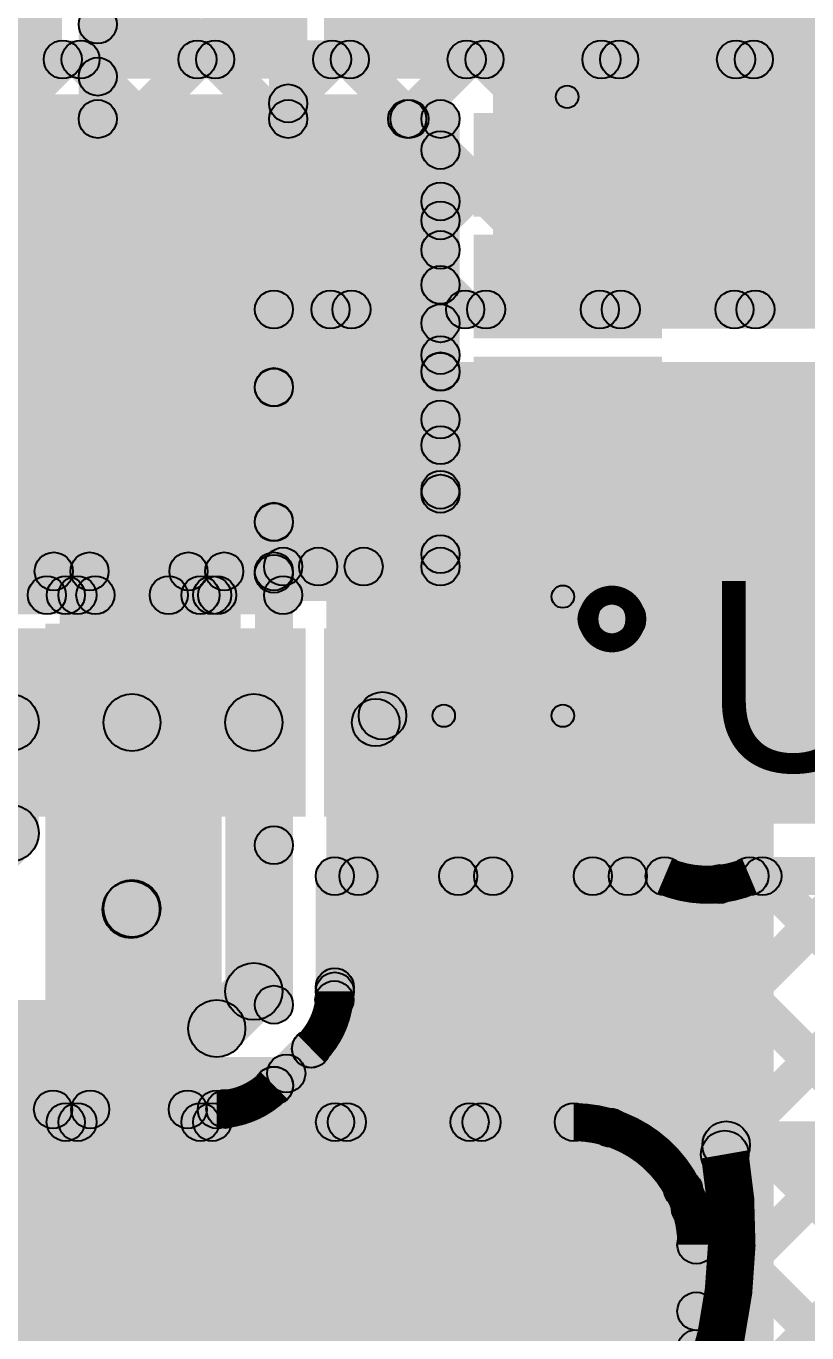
# Model space of a CAD drawing. Header units: millimetres. Extents: x -0.28 to 3.03, y -0.05 to 3.12.
# Drawn here: x 1.328 to 1.492, y 0.4971 to 0.7715 of the extents above; entities that cross this region are included whole.
import ezdxf

# ---------------------------------------------------------------- set-up
doc = ezdxf.new("R2010")
doc.units = ezdxf.units.MM
doc.header["$MEASUREMENT"] = 0
for name, color, linetype in [('BottomLayer', 5, 'Continuous'), ('BottomPaste', 16, 'Continuous'), ('BottomSolder', 6, 'Continuous'), ('PadHoleLayer', 156, 'Continuous'), ('TopLayer', 1, 'Continuous'), ('TopOverlay', 2, 'Continuous'), ('TopPaste', 8, 'Continuous'), ('TopSolder', 216, 'Continuous'), ('ViaHoleLayer', 16, 'Continuous')]:
    doc.layers.add(name, color=color, linetype=linetype)

# ---------------------------------------------------------------- blocks, each defined once
blk = doc.blocks.new('DC_005_5A_2_0_6')
at = {"layer": 'BottomLayer'}
h = blk.add_hatch(color=5, dxfattribs=at)
edge = h.paths.add_edge_path()
edge.add_arc((0.21752, -0.06398), 0.01476, 180, 270)
edge.add_line((0.21752, -0.07874), (0.24705, -0.07874))
edge.add_arc((0.24705, -0.06398), 0.01476, 270, 360)
edge.add_line((0.26181, -0.06398), (0.26181, 0.06398))
edge.add_arc((0.24705, 0.06398), 0.01476, 0, 90)
edge.add_line((0.24705, 0.07874), (0.21752, 0.07874))
edge.add_arc((0.21752, 0.06398), 0.01476, 90, 180)
edge.add_line((0.20276, 0.06398), (0.20276, -0.06398))
at = {"layer": 'BottomSolder'}
h = blk.add_hatch(color=6, dxfattribs=at)
edge = h.paths.add_edge_path()
edge.add_arc((0.21752, -0.06398), 0.01876, 180, 270)
edge.add_line((0.21752, -0.08274), (0.24705, -0.08274))
edge.add_arc((0.24705, -0.06398), 0.01876, 270, 360)
edge.add_line((0.26581, -0.06398), (0.26581, 0.06398))
edge.add_arc((0.24705, 0.06398), 0.01876, 0, 90)
edge.add_line((0.24705, 0.08274), (0.21752, 0.08274))
edge.add_arc((0.21752, 0.06398), 0.01876, 90, 180)
edge.add_line((0.19876, 0.06398), (0.19876, -0.06398))
at = {"layer": 'PadHoleLayer'}
h = blk.add_hatch(color=156, dxfattribs=at)
edge = h.paths.add_edge_path()
edge.add_arc((0.23228, -0.04921), 0.01969, 180, 360)
edge.add_line((0.25197, -0.04921), (0.25197, 0.04921))
edge.add_arc((0.23228, 0.04921), 0.01969, 0, 180)
edge.add_line((0.2126, 0.04921), (0.2126, -0.04921))
at = {"layer": 'TopLayer'}
h = blk.add_hatch(color=1, dxfattribs=at)
edge = h.paths.add_edge_path()
edge.add_arc((0.21752, -0.06398), 0.01476, 180, 270)
edge.add_line((0.21752, -0.07874), (0.24705, -0.07874))
edge.add_arc((0.24705, -0.06398), 0.01476, 270, 360)
edge.add_line((0.26181, -0.06398), (0.26181, 0.06398))
edge.add_arc((0.24705, 0.06398), 0.01476, 0, 90)
edge.add_line((0.24705, 0.07874), (0.21752, 0.07874))
edge.add_arc((0.21752, 0.06398), 0.01476, 90, 180)
edge.add_line((0.20276, 0.06398), (0.20276, -0.06398))
at = {"layer": 'TopOverlay'}
h = blk.add_hatch(color=2, dxfattribs=at)
edge = h.paths.add_edge_path()
edge.add_arc((0.26604, -0.09571), 0.005, 0, 360)
h = blk.add_hatch(color=2, dxfattribs=at)
edge = h.paths.add_edge_path()
edge.add_arc((0.26799, -0.096), 0.005, 0, 360)
blk.add_hatch(color=2, dxfattribs=at).paths.add_polyline_path([(0.26299, -0.096), (0.27299, -0.096), (0.27299, -0.152), (0.26299, -0.152)])
at = {"layer": 'TopSolder'}
h = blk.add_hatch(color=216, dxfattribs=at)
edge = h.paths.add_edge_path()
edge.add_arc((0.21752, -0.06398), 0.01876, 180, 270)
edge.add_line((0.21752, -0.08274), (0.24705, -0.08274))
edge.add_arc((0.24705, -0.06398), 0.01876, 270, 360)
edge.add_line((0.26581, -0.06398), (0.26581, 0.06398))
edge.add_arc((0.24705, 0.06398), 0.01876, 0, 90)
edge.add_line((0.24705, 0.08274), (0.21752, 0.08274))
edge.add_arc((0.21752, 0.06398), 0.01876, 90, 180)
edge.add_line((0.19876, 0.06398), (0.19876, -0.06398))
at = {"layer": 'TopOverlay', "const_width": 0.01}
blk.add_lwpolyline([(0.26604, -0.09571, -1.189595), (0.266, 0.09956)], format="xyb", dxfattribs=at)
at = {"layer": 'TopOverlay'}
for centre in [(0.26604, -0.09571), (0.26799, -0.096)]:
    blk.add_circle(centre, 0.005, dxfattribs=at)
blk = doc.blocks.new('16_QFN__4_4__27')
at = {"layer": 'TopLayer'}
for points in [[(-0.04528, 0.09449), (-0.0315, 0.09449), (-0.0315, 0.06299), (-0.04528, 0.06299)], [(-0.01968, 0.09449), (-0.00591, 0.09449), (-0.00591, 0.06299), (-0.01968, 0.06299)], [(0.00591, 0.09449), (0.01969, 0.09449), (0.01969, 0.06299), (0.00591, 0.06299)], [(0.0315, 0.09449), (0.04528, 0.09449), (0.04528, 0.06299), (0.0315, 0.06299)], [(-0.04921, 0.04921), (0.04921, 0.04921), (0.04921, -0.04921), (-0.04921, -0.04921)], [(-0.09449, 0.04528), (-0.06299, 0.04528), (-0.06299, 0.0315), (-0.09449, 0.0315)], [(-0.09449, 0.01969), (-0.06299, 0.01969), (-0.06299, 0.00591), (-0.09449, 0.00591)], [(-0.09449, -0.00591), (-0.06299, -0.00591), (-0.06299, -0.01968), (-0.09449, -0.01968)], [(-0.09449, -0.0315), (-0.06299, -0.0315), (-0.06299, -0.04528), (-0.09449, -0.04528)], [(-0.04528, -0.06299), (-0.0315, -0.06299), (-0.0315, -0.09449), (-0.04528, -0.09449)], [(-0.01968, -0.06299), (-0.00591, -0.06299), (-0.00591, -0.09449), (-0.01968, -0.09449)], [(0.00591, -0.06299), (0.01969, -0.06299), (0.01969, -0.09449), (0.00591, -0.09449)], [(0.0315, -0.06299), (0.04528, -0.06299), (0.04528, -0.09449), (0.0315, -0.09449)]]:
    blk.add_hatch(color=1, dxfattribs=at).paths.add_polyline_path(points)
at = {"layer": 'TopOverlay'}
h = blk.add_hatch(color=2, dxfattribs=at)
edge = h.paths.add_edge_path()
edge.add_arc((-0.07768, 0.07731), 0.00236, 0, 360)
h = blk.add_hatch(color=2, dxfattribs=at)
edge = h.paths.add_edge_path()
edge.add_arc((-0.07768, 0.07731), 0.00236, 0, 360)
for points in [[(-0.05268, 0.07968), (-0.05268, 0.07495), (-0.07768, 0.07495), (-0.07768, 0.07968)], [(-0.08004, 0.07731), (-0.07532, 0.07731), (-0.07532, 0.05231), (-0.08004, 0.05231)], [(-0.08096, -0.05266), (-0.07624, -0.05266), (-0.07624, -0.07766), (-0.08096, -0.07766)]]:
    blk.add_hatch(color=2, dxfattribs=at).paths.add_polyline_path(points)
h = blk.add_hatch(color=2, dxfattribs=at)
edge = h.paths.add_edge_path()
edge.add_arc((-0.05268, 0.07731), 0.00236, 0, 360)
h = blk.add_hatch(color=2, dxfattribs=at)
edge = h.paths.add_edge_path()
edge.add_arc((-0.09, 0.057), 0.005, 0, 360)
h = blk.add_hatch(color=2, dxfattribs=at)
edge = h.paths.add_edge_path()
edge.add_arc((-0.086, 0.057), 0.005, 0, 360)
h = blk.add_hatch(color=2, dxfattribs=at)
edge = h.paths.add_edge_path()
edge.add_arc((-0.07768, 0.05231), 0.00236, 0, 360)
h = blk.add_hatch(color=2, dxfattribs=at)
edge = h.paths.add_edge_path()
edge.add_arc((-0.0786, -0.05266), 0.00236, 0, 360)
at = {"layer": 'TopPaste'}
for points in [[(-0.04528, 0.09449), (-0.0315, 0.09449), (-0.0315, 0.06299), (-0.04528, 0.06299)], [(-0.01968, 0.09449), (-0.00591, 0.09449), (-0.00591, 0.06299), (-0.01968, 0.06299)], [(0.00591, 0.09449), (0.01969, 0.09449), (0.01969, 0.06299), (0.00591, 0.06299)], [(0.0315, 0.09449), (0.04528, 0.09449), (0.04528, 0.06299), (0.0315, 0.06299)], [(-0.04921, 0.04921), (0.04921, 0.04921), (0.04921, -0.04921), (-0.04921, -0.04921)], [(-0.09449, 0.04528), (-0.06299, 0.04528), (-0.06299, 0.0315), (-0.09449, 0.0315)], [(-0.09449, 0.01969), (-0.06299, 0.01969), (-0.06299, 0.00591), (-0.09449, 0.00591)], [(-0.09449, -0.00591), (-0.06299, -0.00591), (-0.06299, -0.01968), (-0.09449, -0.01968)], [(-0.09449, -0.0315), (-0.06299, -0.0315), (-0.06299, -0.04528), (-0.09449, -0.04528)], [(-0.04528, -0.06299), (-0.0315, -0.06299), (-0.0315, -0.09449), (-0.04528, -0.09449)], [(-0.01968, -0.06299), (-0.00591, -0.06299), (-0.00591, -0.09449), (-0.01968, -0.09449)], [(0.00591, -0.06299), (0.01969, -0.06299), (0.01969, -0.09449), (0.00591, -0.09449)], [(0.0315, -0.06299), (0.04528, -0.06299), (0.04528, -0.09449), (0.0315, -0.09449)]]:
    blk.add_hatch(color=8, dxfattribs=at).paths.add_polyline_path(points)
at = {"layer": 'TopSolder'}
for points in [[(-0.04928, 0.09849), (-0.0275, 0.09849), (-0.0275, 0.05899), (-0.04928, 0.05899)], [(-0.02368, 0.09849), (-0.00191, 0.09849), (-0.00191, 0.05899), (-0.02368, 0.05899)], [(0.00191, 0.09849), (0.02369, 0.09849), (0.02369, 0.05899), (0.00191, 0.05899)], [(0.0275, 0.09849), (0.04928, 0.09849), (0.04928, 0.05899), (0.0275, 0.05899)], [(-0.05321, 0.05321), (0.05321, 0.05321), (0.05321, -0.05321), (-0.05321, -0.05321)], [(-0.09849, 0.04928), (-0.05899, 0.04928), (-0.05899, 0.0275), (-0.09849, 0.0275)], [(-0.09849, 0.02369), (-0.05899, 0.02369), (-0.05899, 0.00191), (-0.09849, 0.00191)], [(-0.09849, -0.00191), (-0.05899, -0.00191), (-0.05899, -0.02368), (-0.09849, -0.02368)], [(-0.09849, -0.0275), (-0.05899, -0.0275), (-0.05899, -0.04928), (-0.09849, -0.04928)], [(-0.04928, -0.05899), (-0.0275, -0.05899), (-0.0275, -0.09849), (-0.04928, -0.09849)], [(-0.02368, -0.05899), (-0.00191, -0.05899), (-0.00191, -0.09849), (-0.02368, -0.09849)], [(0.00191, -0.05899), (0.02369, -0.05899), (0.02369, -0.09849), (0.00191, -0.09849)], [(0.0275, -0.05899), (0.04928, -0.05899), (0.04928, -0.09849), (0.0275, -0.09849)]]:
    blk.add_hatch(color=216, dxfattribs=at).paths.add_polyline_path(points)
at = {"layer": 'TopOverlay', "const_width": 0.01}
blk.add_lwpolyline([(-0.086, 0.057, 1), (-0.09, 0.057, 1)], format="xyb", close=True, dxfattribs=at)
at = {"layer": 'TopOverlay'}
for centre, radius in [((-0.07768, 0.07731), 0.00236), ((-0.07768, 0.07731), 0.00236), ((-0.05268, 0.07731), 0.00236), ((-0.09, 0.057), 0.005), ((-0.086, 0.057), 0.005), ((-0.07768, 0.05231), 0.00236), ((-0.0786, -0.05266), 0.00236)]:
    blk.add_circle(centre, radius, dxfattribs=at)
blk = doc.blocks.new('R__0603_B_66')
at = {"layer": 'BottomLayer'}
for points in [[(-0.045, -0.0175), (-0.045, 0.0175), (-0.015, 0.0175), (-0.015, -0.0175)], [(0.015, -0.0175), (0.015, 0.0175), (0.045, 0.0175), (0.045, -0.0175)]]:
    blk.add_hatch(color=5, dxfattribs=at).paths.add_polyline_path(points)
at = {"layer": 'BottomPaste'}
for points in [[(-0.045, -0.0175), (-0.045, 0.0175), (-0.015, 0.0175), (-0.015, -0.0175)], [(0.015, -0.0175), (0.015, 0.0175), (0.045, 0.0175), (0.045, -0.0175)]]:
    blk.add_hatch(color=16, dxfattribs=at).paths.add_polyline_path(points)
at = {"layer": 'BottomSolder'}
for points in [[(-0.049, -0.0215), (-0.049, 0.0215), (-0.011, 0.0215), (-0.011, -0.0215)], [(0.011, -0.0215), (0.011, 0.0215), (0.049, 0.0215), (0.049, -0.0215)]]:
    blk.add_hatch(color=6, dxfattribs=at).paths.add_polyline_path(points)

msp = doc.modelspace()

# ---------------------------------------------------------------- hatches: boundary and pattern name
at = {"layer": 'BottomLayer'}
for points in [[(1.264, 0.7605), (1.264, 0.7685), (1.76227, 0.7685), (1.76227, 0.7605)], [(1.2577, 0.68089), (1.25204, 0.68655), (1.33282, 0.76733), (1.33848, 0.76167)], [(1.27999, 0.76167), (1.28565, 0.76733), (1.38283, 0.67015), (1.37717, 0.66449)], [(1.28598, 0.68089), (1.28032, 0.68655), (1.36111, 0.76733), (1.36676, 0.76167)], [(1.29858, 0.6652), (1.29292, 0.67086), (1.38939, 0.76733), (1.39505, 0.76167)], [(1.29858, 0.63692), (1.29292, 0.64257), (1.41768, 0.76733), (1.42333, 0.76167)], [(1.30828, 0.76167), (1.31393, 0.76733), (1.38283, 0.69843), (1.37717, 0.69278)], [(1.33656, 0.76167), (1.34222, 0.76733), (1.39472, 0.71483), (1.38906, 0.70917)], [(1.36484, 0.76167), (1.3705, 0.76733), (1.423, 0.71483), (1.41734, 0.70917)], [(1.39313, 0.76167), (1.39879, 0.76733), (1.45129, 0.71483), (1.44563, 0.70917)], [(1.39912, 0.70917), (1.39346, 0.71483), (1.44596, 0.76733), (1.45162, 0.76167)], [(1.42141, 0.76167), (1.42707, 0.76733), (1.47957, 0.71483), (1.47391, 0.70917)], [(1.4274, 0.70917), (1.42174, 0.71483), (1.47424, 0.76733), (1.4799, 0.76167)], [(1.4497, 0.76167), (1.45535, 0.76733), (2.16895, 0.05373), (2.16329, 0.04808)], [(1.45569, 0.70917), (1.45003, 0.71483), (1.50253, 0.76733), (1.50819, 0.76167)], [(1.47798, 0.76167), (1.48364, 0.76733), (2.19723, 0.05373), (2.19158, 0.04808)], [(1.48397, 0.70917), (1.47831, 0.71483), (1.53081, 0.76733), (1.53647, 0.76167)], [(1.26117, 0.75221), (1.26683, 0.75786), (1.36486, 0.65983), (1.35921, 0.65417)], [(1.26117, 0.72392), (1.26683, 0.72958), (1.33658, 0.65983), (1.33092, 0.65417)], [(1.38, 0.708), (1.38, 0.716), (1.496, 0.716), (1.496, 0.708)], [(1.384, 0.657), (1.376, 0.657), (1.376, 0.712), (1.384, 0.712)], [(1.391, 0.543), (1.485, 0.543), (1.485, 0.701), (1.391, 0.701)], [(1.34412, 0.65417), (1.33846, 0.65983), (1.37717, 0.69854), (1.38283, 0.69288)], [(1.3724, 0.65417), (1.36674, 0.65983), (1.37717, 0.67026), (1.38283, 0.6646)], [(1.321, 0.653), (1.321, 0.661), (1.38, 0.661), (1.38, 0.653)], [(1.384, 0.5995), (1.376, 0.5995), (1.376, 0.6565), (1.384, 0.6565)], [(1.384, 0.5995), (1.376, 0.5995), (1.376, 0.6565), (1.384, 0.6565)], [(1.384, 0.5995), (1.376, 0.5995), (1.376, 0.6565), (1.384, 0.6565)], [(1.332, 0.567), (1.369, 0.567), (1.369, 0.646), (1.332, 0.646)], [(1.384, 0.566), (1.376, 0.566), (1.376, 0.5995), (1.384, 0.5995)], [(1.384, 0.566), (1.376, 0.566), (1.376, 0.5995), (1.384, 0.5995)], [(1.06, 0.469), (1.485, 0.469), (1.485, 0.555), (1.06, 0.555)]]:
    msp.add_hatch(color=5, dxfattribs=at).paths.add_polyline_path(points)
h = msp.add_hatch(color=5, dxfattribs=at)
edge = h.paths.add_edge_path()
edge.add_arc((1.33565, 0.7645), 0.004, 0, 360)
h = msp.add_hatch(color=5, dxfattribs=at)
edge = h.paths.add_edge_path()
edge.add_arc((1.33939, 0.7645), 0.004, 0, 360)
h = msp.add_hatch(color=5, dxfattribs=at)
edge = h.paths.add_edge_path()
edge.add_arc((1.36394, 0.7645), 0.004, 0, 360)
h = msp.add_hatch(color=5, dxfattribs=at)
edge = h.paths.add_edge_path()
edge.add_arc((1.36767, 0.7645), 0.004, 0, 360)
h = msp.add_hatch(color=5, dxfattribs=at)
edge = h.paths.add_edge_path()
edge.add_arc((1.39222, 0.7645), 0.004, 0, 360)
h = msp.add_hatch(color=5, dxfattribs=at)
edge = h.paths.add_edge_path()
edge.add_arc((1.39596, 0.7645), 0.004, 0, 360)
h = msp.add_hatch(color=5, dxfattribs=at)
edge = h.paths.add_edge_path()
edge.add_arc((1.4205, 0.7645), 0.004, 0, 360)
h = msp.add_hatch(color=5, dxfattribs=at)
edge = h.paths.add_edge_path()
edge.add_arc((1.42424, 0.7645), 0.004, 0, 360)
h = msp.add_hatch(color=5, dxfattribs=at)
edge = h.paths.add_edge_path()
edge.add_arc((1.44879, 0.7645), 0.004, 0, 360)
h = msp.add_hatch(color=5, dxfattribs=at)
edge = h.paths.add_edge_path()
edge.add_arc((1.45253, 0.7645), 0.004, 0, 360)
h = msp.add_hatch(color=5, dxfattribs=at)
edge = h.paths.add_edge_path()
edge.add_arc((1.47707, 0.7645), 0.004, 0, 360)
h = msp.add_hatch(color=5, dxfattribs=at)
edge = h.paths.add_edge_path()
edge.add_arc((1.48081, 0.7645), 0.004, 0, 360)
h = msp.add_hatch(color=5, dxfattribs=at)
edge = h.paths.add_edge_path()
edge.add_arc((1.346, 0.737), 0.01181, 0, 360)
h = msp.add_hatch(color=5, dxfattribs=at)
edge = h.paths.add_edge_path()
edge.add_arc((1.346, 0.7045), 0.01181, 0, 360)
h = msp.add_hatch(color=5, dxfattribs=at)
edge = h.paths.add_edge_path()
edge.add_arc((1.38, 0.712), 0.004, 0, 360)
h = msp.add_hatch(color=5, dxfattribs=at)
edge = h.paths.add_edge_path()
edge.add_arc((1.38, 0.712), 0.004, 0, 360)
h = msp.add_hatch(color=5, dxfattribs=at)
edge = h.paths.add_edge_path()
edge.add_arc((1.39189, 0.712), 0.004, 0, 360)
h = msp.add_hatch(color=5, dxfattribs=at)
edge = h.paths.add_edge_path()
edge.add_arc((1.39629, 0.712), 0.004, 0, 360)
h = msp.add_hatch(color=5, dxfattribs=at)
edge = h.paths.add_edge_path()
edge.add_arc((1.42017, 0.712), 0.004, 0, 360)
h = msp.add_hatch(color=5, dxfattribs=at)
edge = h.paths.add_edge_path()
edge.add_arc((1.42457, 0.712), 0.004, 0, 360)
h = msp.add_hatch(color=5, dxfattribs=at)
edge = h.paths.add_edge_path()
edge.add_arc((1.44846, 0.712), 0.004, 0, 360)
h = msp.add_hatch(color=5, dxfattribs=at)
edge = h.paths.add_edge_path()
edge.add_arc((1.45286, 0.712), 0.004, 0, 360)
h = msp.add_hatch(color=5, dxfattribs=at)
edge = h.paths.add_edge_path()
edge.add_arc((1.47674, 0.712), 0.004, 0, 360)
h = msp.add_hatch(color=5, dxfattribs=at)
edge = h.paths.add_edge_path()
edge.add_arc((1.48114, 0.712), 0.004, 0, 360)
h = msp.add_hatch(color=5, dxfattribs=at)
edge = h.paths.add_edge_path()
edge.add_arc((1.38, 0.69571), 0.004, 0, 360)
h = msp.add_hatch(color=5, dxfattribs=at)
edge = h.paths.add_edge_path()
edge.add_arc((1.38, 0.6956), 0.004, 0, 360)
h = msp.add_hatch(color=5, dxfattribs=at)
edge = h.paths.add_edge_path()
edge.add_arc((1.471, 0.679), 0.01181, 0, 360)
h = msp.add_hatch(color=5, dxfattribs=at)
edge = h.paths.add_edge_path()
edge.add_arc((1.346, 0.672), 0.01181, 0, 360)
h = msp.add_hatch(color=5, dxfattribs=at)
edge = h.paths.add_edge_path()
edge.add_arc((1.38, 0.66743), 0.004, 0, 360)
h = msp.add_hatch(color=5, dxfattribs=at)
edge = h.paths.add_edge_path()
edge.add_arc((1.38, 0.66732), 0.004, 0, 360)
h = msp.add_hatch(color=5, dxfattribs=at)
edge = h.paths.add_edge_path()
edge.add_arc((1.33375, 0.657), 0.004, 0, 360)
h = msp.add_hatch(color=5, dxfattribs=at)
edge = h.paths.add_edge_path()
edge.add_arc((1.34129, 0.657), 0.004, 0, 360)
h = msp.add_hatch(color=5, dxfattribs=at)
edge = h.paths.add_edge_path()
edge.add_arc((1.36204, 0.657), 0.004, 0, 360)
h = msp.add_hatch(color=5, dxfattribs=at)
edge = h.paths.add_edge_path()
edge.add_arc((1.36957, 0.657), 0.004, 0, 360)
h = msp.add_hatch(color=5, dxfattribs=at)
edge = h.paths.add_edge_path()
edge.add_arc((1.38, 0.657), 0.004, 0, 360)
h = msp.add_hatch(color=5, dxfattribs=at)
edge = h.paths.add_edge_path()
edge.add_arc((1.38, 0.657), 0.004, 0, 360)
h = msp.add_hatch(color=5, dxfattribs=at)
edge = h.paths.add_edge_path()
edge.add_arc((1.38, 0.6565), 0.004, 0, 360)
h = msp.add_hatch(color=5, dxfattribs=at)
edge = h.paths.add_edge_path()
edge.add_arc((1.38, 0.6565), 0.004, 0, 360)
h = msp.add_hatch(color=5, dxfattribs=at)
edge = h.paths.add_edge_path()
edge.add_arc((1.38, 0.6565), 0.004, 0, 360)
h = msp.add_hatch(color=5, dxfattribs=at)
edge = h.paths.add_edge_path()
edge.add_arc((1.471, 0.6465), 0.01181, 0, 360)
h = msp.add_hatch(color=5, dxfattribs=at)
edge = h.paths.add_edge_path()
edge.add_arc((1.471, 0.614), 0.01181, 0, 360)
h = msp.add_hatch(color=5, dxfattribs=at)
edge = h.paths.add_edge_path()
edge.add_arc((1.38, 0.5995), 0.004, 0, 360)
h = msp.add_hatch(color=5, dxfattribs=at)
edge = h.paths.add_edge_path()
edge.add_arc((1.38, 0.5995), 0.004, 0, 360)
h = msp.add_hatch(color=5, dxfattribs=at)
edge = h.paths.add_edge_path()
edge.add_arc((1.38, 0.5995), 0.004, 0, 360)
h = msp.add_hatch(color=5, dxfattribs=at)
edge = h.paths.add_edge_path()
edge.add_arc((1.38, 0.5995), 0.004, 0, 360)
h = msp.add_hatch(color=5, dxfattribs=at)
edge = h.paths.add_edge_path()
edge.add_arc((1.38, 0.5995), 0.004, 0, 360)
h = msp.add_hatch(color=5, dxfattribs=at)
edge = h.paths.add_edge_path()
edge.add_arc((1.35, 0.586), 0.01181, 0, 360)
h = msp.add_hatch(color=5, dxfattribs=at)
edge = h.paths.add_edge_path()
edge.add_arc((1.38, 0.566), 0.004, 0, 360)
h = msp.add_hatch(color=5, dxfattribs=at)
edge = h.paths.add_edge_path()
edge.add_arc((1.38, 0.566), 0.004, 0, 360)
at = {"layer": 'TopLayer'}
for points in [[(1.426, 0.71), (1.54, 0.71), (1.54, 1.134), (1.426, 1.134)], [(1.387, 0.752), (1.379, 0.752), (1.379, 0.922), (1.387, 0.922)], [(1.394, 0.763), (1.459, 0.763), (1.459, 0.911), (1.394, 0.911)], [(1.347, 0.752), (1.339, 0.752), (1.339, 0.818), (1.347, 0.818)], [(1.34583, 0.76902), (1.34017, 0.77468), (1.38017, 0.81468), (1.38583, 0.80902)], [(1.224, 0.763), (1.332, 0.763), (1.332, 0.807), (1.224, 0.807)], [(1.34017, 0.78634), (1.34583, 0.792), (1.41782, 0.72001), (1.41216, 0.71435)], [(1.31384, 0.70874), (1.30818, 0.7144), (1.38017, 0.78639), (1.38583, 0.78074)], [(1.34017, 0.75806), (1.34583, 0.76372), (1.41782, 0.69173), (1.41216, 0.68607)], [(1.31384, 0.68046), (1.30818, 0.68612), (1.38017, 0.75811), (1.38583, 0.75245)], [(1.31384, 0.65218), (1.30818, 0.65783), (1.40518, 0.75483), (1.41083, 0.74917)], [(1.31101, 0.748), (1.31101, 0.756), (1.343, 0.756), (1.343, 0.748)], [(1.32078, 0.74917), (1.32643, 0.75483), (1.41782, 0.66344), (1.41216, 0.65778)], [(1.383, 0.748), (1.383, 0.756), (1.41499, 0.756), (1.41499, 0.748)], [(1.40563, 0.74917), (1.41129, 0.75483), (1.41782, 0.74829), (1.41216, 0.74264)], [(1.41899, 0.73469), (1.41099, 0.73469), (1.41099, 0.752), (1.41899, 0.752)], [(1.30818, 0.73348), (1.31384, 0.73914), (1.39215, 0.66083), (1.38649, 0.65517)], [(1.33912, 0.64918), (1.33347, 0.65484), (1.41216, 0.73353), (1.41782, 0.72788)], [(1.41899, 0.7245), (1.41099, 0.7245), (1.41099, 0.73469), (1.41899, 0.73469)], [(1.41899, 0.7245), (1.41099, 0.7245), (1.41099, 0.73469), (1.41899, 0.73469)], [(1.419, 0.7245), (1.411, 0.7245), (1.411, 0.73469), (1.419, 0.73469)], [(1.41899, 0.70909), (1.41099, 0.70909), (1.41099, 0.7245), (1.41899, 0.7245)], [(1.30818, 0.7052), (1.31384, 0.71086), (1.36986, 0.65484), (1.3642, 0.64918)], [(1.41899, 0.69891), (1.41099, 0.69891), (1.41099, 0.70909), (1.41899, 0.70909)], [(1.41899, 0.69891), (1.41099, 0.69891), (1.41099, 0.70909), (1.41899, 0.70909)], [(1.419, 0.699), (1.411, 0.699), (1.411, 0.70909), (1.419, 0.70909)], [(1.419, 0.699), (1.411, 0.699), (1.411, 0.70909), (1.419, 0.70909)], [(1.36741, 0.64918), (1.36175, 0.65484), (1.41216, 0.70525), (1.41782, 0.69959)], [(1.426, 0.626), (1.756, 0.626), (1.756, 0.701), (1.426, 0.701)], [(1.41899, 0.6835), (1.41099, 0.6835), (1.41099, 0.69891), (1.41899, 0.69891)], [(1.41899, 0.67331), (1.41099, 0.67331), (1.41099, 0.6835), (1.41899, 0.6835)], [(1.41899, 0.67331), (1.41099, 0.67331), (1.41099, 0.6835), (1.41899, 0.6835)], [(1.419, 0.67331), (1.411, 0.67331), (1.411, 0.6835), (1.419, 0.6835)], [(1.30818, 0.67692), (1.31384, 0.68257), (1.34157, 0.65484), (1.33592, 0.64918)], [(1.40169, 0.65517), (1.39603, 0.66083), (1.41216, 0.67696), (1.41782, 0.67131)], [(1.41899, 0.658), (1.41099, 0.658), (1.41099, 0.67331), (1.41899, 0.67331)], [(1.38194, 0.654), (1.38194, 0.662), (1.41499, 0.662), (1.41499, 0.654)], [(1.31101, 0.64801), (1.31101, 0.65601), (1.33231, 0.65601), (1.33231, 0.64801)], [(1.33231, 0.64801), (1.33231, 0.65601), (1.3425, 0.65601), (1.3425, 0.64801)], [(1.33231, 0.64801), (1.33231, 0.65601), (1.3425, 0.65601), (1.3425, 0.64801)], [(1.3425, 0.64801), (1.3425, 0.65601), (1.35791, 0.65601), (1.35791, 0.64801)], [(1.35791, 0.64801), (1.35791, 0.65601), (1.36809, 0.65601), (1.36809, 0.64801)], [(1.35791, 0.64801), (1.35791, 0.65601), (1.36809, 0.65601), (1.36809, 0.64801)], [(1.36809, 0.64801), (1.36809, 0.65601), (1.38194, 0.65601), (1.38194, 0.64801)], [(1.38594, 0.65201), (1.37794, 0.65201), (1.37794, 0.658), (1.38594, 0.658)], [(1.39294, 0.604), (1.756, 0.604), (1.756, 0.647), (1.39294, 0.647)], [(1.40492, 0.62172), (1.39785, 0.6288), (1.39928, 0.63022), (1.40635, 0.62315)], [(1.33061, 0.60203), (1.31861, 0.60203), (1.31861, 0.62526), (1.33061, 0.62526)], [(1.3562, 0.5862), (1.3442, 0.5862), (1.3442, 0.62526), (1.3562, 0.62526)], [(1.3818, 0.5688), (1.3698, 0.5688), (1.3698, 0.62526), (1.3818, 0.62526)], [(1.31583, 0.58476), (1.30734, 0.59324), (1.32037, 0.60627), (1.32886, 0.59779)], [(1.04854, 0.04747), (1.04289, 0.05313), (1.58559, 0.59583), (1.59124, 0.59017)], [(1.39553, 0.56416), (1.38987, 0.56982), (1.41588, 0.59583), (1.42154, 0.59017)], [(1.39817, 0.53851), (1.39251, 0.54417), (1.44417, 0.59583), (1.44982, 0.59017)], [(1.3928, 0.589), (1.3928, 0.597), (1.46209, 0.597), (1.46209, 0.589)], [(1.39492, 0.59017), (1.40058, 0.59583), (1.45337, 0.54303), (1.44772, 0.53738)], [(1.42321, 0.59017), (1.42886, 0.59583), (1.97157, 0.05313), (1.96591, 0.04747)], [(1.45354, 0.53732), (1.44789, 0.54298), (1.50073, 0.59583), (1.50639, 0.59017)], [(1.45149, 0.59017), (1.45715, 0.59583), (1.99985, 0.05313), (1.99419, 0.04747)], [(1.46882, 0.52432), (1.46317, 0.52998), (1.52902, 0.59583), (1.53468, 0.59017)], [(1.47157, 0.49878), (1.46591, 0.50444), (1.5573, 0.59583), (1.56296, 0.59017)], [(1.47978, 0.59017), (1.48543, 0.59583), (2.02813, 0.05313), (2.02248, 0.04747)], [(1.47991, 0.589), (1.47991, 0.597), (1.767, 0.597), (1.767, 0.589)], [(1.3968, 0.5688), (1.3888, 0.5688), (1.3888, 0.593), (1.3968, 0.593)], [(1.42645, 0.53851), (1.42079, 0.54417), (1.47079, 0.59417), (1.47645, 0.58851)], [(1.35424, 0.58176), (1.34576, 0.59024), (1.34596, 0.59045), (1.35445, 0.58196)], [(1.37224, 0.55676), (1.36376, 0.56524), (1.37155, 0.57304), (1.38004, 0.56455)], [(1.38997, 0.56684), (1.39562, 0.5725), (1.42395, 0.54417), (1.4183, 0.53851)], [(0.936, 0.555), (0.936, 0.567), (1.368, 0.567), (1.368, 0.555)], [(1.38287, 0.54617), (1.37721, 0.55183), (1.38497, 0.55958), (1.39063, 0.55393)], [(1.37978, 0.54874), (1.38544, 0.5544), (1.39567, 0.54417), (1.39001, 0.53851)], [(0.94304, 0.54), (0.94304, 0.548), (1.368, 0.548), (1.368, 0.54)], [(1.33079, 0.54117), (1.33644, 0.54683), (1.3391, 0.54417), (1.33344, 0.53851)], [(1.3416, 0.53851), (1.33594, 0.54417), (1.3386, 0.54683), (1.34425, 0.54117)], [(1.35907, 0.54117), (1.36473, 0.54683), (1.36738, 0.54417), (1.36173, 0.53851)], [(1.36988, 0.53851), (1.36422, 0.54417), (1.36698, 0.54692), (1.37263, 0.54127)], [(1.31502, 0.53734), (1.31502, 0.54534), (1.44298, 0.54534), (1.44298, 0.53734)], [(1.46477, 0.52032), (1.47043, 0.52598), (1.94328, 0.05313), (1.93762, 0.04747)], [(1.47274, 0.48605), (1.46474, 0.48605), (1.46474, 0.51558), (1.47274, 0.51558)]]:
    msp.add_hatch(color=1, dxfattribs=at).paths.add_polyline_path(points)
h = msp.add_hatch(color=1, dxfattribs=at)
edge = h.paths.add_edge_path()
edge.add_arc((1.343, 0.77185), 0.004, 0, 360)
h = msp.add_hatch(color=1, dxfattribs=at)
edge = h.paths.add_edge_path()
edge.add_arc((1.343, 0.76089), 0.004, 0, 360)
h = msp.add_hatch(color=1, dxfattribs=at)
edge = h.paths.add_edge_path()
edge.add_arc((1.383, 0.75528), 0.004, 0, 360)
h = msp.add_hatch(color=1, dxfattribs=at)
edge = h.paths.add_edge_path()
edge.add_arc((1.343, 0.752), 0.004, 0, 360)
h = msp.add_hatch(color=1, dxfattribs=at)
edge = h.paths.add_edge_path()
edge.add_arc((1.343, 0.752), 0.004, 0, 360)
h = msp.add_hatch(color=1, dxfattribs=at)
edge = h.paths.add_edge_path()
edge.add_arc((1.383, 0.752), 0.004, 0, 360)
h = msp.add_hatch(color=1, dxfattribs=at)
edge = h.paths.add_edge_path()
edge.add_arc((1.383, 0.752), 0.004, 0, 360)
h = msp.add_hatch(color=1, dxfattribs=at)
edge = h.paths.add_edge_path()
edge.add_arc((1.408, 0.752), 0.004, 0, 360)
h = msp.add_hatch(color=1, dxfattribs=at)
edge = h.paths.add_edge_path()
edge.add_arc((1.40846, 0.752), 0.004, 0, 360)
h = msp.add_hatch(color=1, dxfattribs=at)
edge = h.paths.add_edge_path()
edge.add_arc((1.41499, 0.752), 0.004, 0, 360)
h = msp.add_hatch(color=1, dxfattribs=at)
edge = h.paths.add_edge_path()
edge.add_arc((1.41499, 0.752), 0.004, 0, 360)
h = msp.add_hatch(color=1, dxfattribs=at)
edge = h.paths.add_edge_path()
edge.add_arc((1.41499, 0.74547), 0.004, 0, 360)
h = msp.add_hatch(color=1, dxfattribs=at)
edge = h.paths.add_edge_path()
edge.add_arc((1.346, 0.737), 0.01181, 0, 360)
h = msp.add_hatch(color=1, dxfattribs=at)
edge = h.paths.add_edge_path()
edge.add_arc((1.41499, 0.73469), 0.004, 0, 360)
h = msp.add_hatch(color=1, dxfattribs=at)
edge = h.paths.add_edge_path()
edge.add_arc((1.41499, 0.73469), 0.004, 0, 360)
h = msp.add_hatch(color=1, dxfattribs=at)
edge = h.paths.add_edge_path()
edge.add_arc((1.41499, 0.73469), 0.004, 0, 360)
h = msp.add_hatch(color=1, dxfattribs=at)
edge = h.paths.add_edge_path()
edge.add_arc((1.415, 0.73469), 0.004, 0, 360)
h = msp.add_hatch(color=1, dxfattribs=at)
edge = h.paths.add_edge_path()
edge.add_arc((1.41499, 0.7307), 0.004, 0, 360)
h = msp.add_hatch(color=1, dxfattribs=at)
edge = h.paths.add_edge_path()
edge.add_arc((1.41499, 0.7245), 0.004, 0, 360)
h = msp.add_hatch(color=1, dxfattribs=at)
edge = h.paths.add_edge_path()
edge.add_arc((1.41499, 0.7245), 0.004, 0, 360)
h = msp.add_hatch(color=1, dxfattribs=at)
edge = h.paths.add_edge_path()
edge.add_arc((1.41499, 0.7245), 0.004, 0, 360)
h = msp.add_hatch(color=1, dxfattribs=at)
edge = h.paths.add_edge_path()
edge.add_arc((1.415, 0.7245), 0.004, 0, 360)
h = msp.add_hatch(color=1, dxfattribs=at)
edge = h.paths.add_edge_path()
edge.add_arc((1.41499, 0.71718), 0.004, 0, 360)
h = msp.add_hatch(color=1, dxfattribs=at)
edge = h.paths.add_edge_path()
edge.add_arc((1.346, 0.7045), 0.01181, 0, 360)
h = msp.add_hatch(color=1, dxfattribs=at)
edge = h.paths.add_edge_path()
edge.add_arc((1.41499, 0.70909), 0.004, 0, 360)
h = msp.add_hatch(color=1, dxfattribs=at)
edge = h.paths.add_edge_path()
edge.add_arc((1.41499, 0.70909), 0.004, 0, 360)
h = msp.add_hatch(color=1, dxfattribs=at)
edge = h.paths.add_edge_path()
edge.add_arc((1.41499, 0.70909), 0.004, 0, 360)
h = msp.add_hatch(color=1, dxfattribs=at)
edge = h.paths.add_edge_path()
edge.add_arc((1.415, 0.70909), 0.004, 0, 360)
h = msp.add_hatch(color=1, dxfattribs=at)
edge = h.paths.add_edge_path()
edge.add_arc((1.415, 0.70909), 0.004, 0, 360)
h = msp.add_hatch(color=1, dxfattribs=at)
edge = h.paths.add_edge_path()
edge.add_arc((1.41499, 0.70242), 0.004, 0, 360)
h = msp.add_hatch(color=1, dxfattribs=at)
edge = h.paths.add_edge_path()
edge.add_arc((1.41499, 0.69891), 0.004, 0, 360)
h = msp.add_hatch(color=1, dxfattribs=at)
edge = h.paths.add_edge_path()
edge.add_arc((1.41499, 0.69891), 0.004, 0, 360)
h = msp.add_hatch(color=1, dxfattribs=at)
edge = h.paths.add_edge_path()
edge.add_arc((1.41499, 0.69891), 0.004, 0, 360)
h = msp.add_hatch(color=1, dxfattribs=at)
edge = h.paths.add_edge_path()
edge.add_arc((1.415, 0.699), 0.004, 0, 360)
h = msp.add_hatch(color=1, dxfattribs=at)
edge = h.paths.add_edge_path()
edge.add_arc((1.415, 0.699), 0.004, 0, 360)
h = msp.add_hatch(color=1, dxfattribs=at)
edge = h.paths.add_edge_path()
edge.add_arc((1.41499, 0.6889), 0.004, 0, 360)
h = msp.add_hatch(color=1, dxfattribs=at)
edge = h.paths.add_edge_path()
edge.add_arc((1.471, 0.679), 0.01181, 0, 360)
h = msp.add_hatch(color=1, dxfattribs=at)
edge = h.paths.add_edge_path()
edge.add_arc((1.41499, 0.6835), 0.004, 0, 360)
h = msp.add_hatch(color=1, dxfattribs=at)
edge = h.paths.add_edge_path()
edge.add_arc((1.41499, 0.6835), 0.004, 0, 360)
h = msp.add_hatch(color=1, dxfattribs=at)
edge = h.paths.add_edge_path()
edge.add_arc((1.41499, 0.6835), 0.004, 0, 360)
h = msp.add_hatch(color=1, dxfattribs=at)
edge = h.paths.add_edge_path()
edge.add_arc((1.415, 0.6835), 0.004, 0, 360)
h = msp.add_hatch(color=1, dxfattribs=at)
edge = h.paths.add_edge_path()
edge.add_arc((1.346, 0.672), 0.01181, 0, 360)
h = msp.add_hatch(color=1, dxfattribs=at)
edge = h.paths.add_edge_path()
edge.add_arc((1.41499, 0.67414), 0.004, 0, 360)
h = msp.add_hatch(color=1, dxfattribs=at)
edge = h.paths.add_edge_path()
edge.add_arc((1.41499, 0.67331), 0.004, 0, 360)
h = msp.add_hatch(color=1, dxfattribs=at)
edge = h.paths.add_edge_path()
edge.add_arc((1.41499, 0.67331), 0.004, 0, 360)
h = msp.add_hatch(color=1, dxfattribs=at)
edge = h.paths.add_edge_path()
edge.add_arc((1.41499, 0.67331), 0.004, 0, 360)
h = msp.add_hatch(color=1, dxfattribs=at)
edge = h.paths.add_edge_path()
edge.add_arc((1.415, 0.67331), 0.004, 0, 360)
h = msp.add_hatch(color=1, dxfattribs=at)
edge = h.paths.add_edge_path()
edge.add_arc((1.41499, 0.66061), 0.004, 0, 360)
h = msp.add_hatch(color=1, dxfattribs=at)
edge = h.paths.add_edge_path()
edge.add_arc((1.38194, 0.658), 0.004, 0, 360)
h = msp.add_hatch(color=1, dxfattribs=at)
edge = h.paths.add_edge_path()
edge.add_arc((1.38194, 0.658), 0.004, 0, 360)
h = msp.add_hatch(color=1, dxfattribs=at)
edge = h.paths.add_edge_path()
edge.add_arc((1.38932, 0.658), 0.004, 0, 360)
h = msp.add_hatch(color=1, dxfattribs=at)
edge = h.paths.add_edge_path()
edge.add_arc((1.39886, 0.658), 0.004, 0, 360)
h = msp.add_hatch(color=1, dxfattribs=at)
edge = h.paths.add_edge_path()
edge.add_arc((1.41499, 0.658), 0.004, 0, 360)
h = msp.add_hatch(color=1, dxfattribs=at)
edge = h.paths.add_edge_path()
edge.add_arc((1.41499, 0.658), 0.004, 0, 360)
h = msp.add_hatch(color=1, dxfattribs=at)
edge = h.paths.add_edge_path()
edge.add_arc((1.33231, 0.65201), 0.004, 0, 360)
h = msp.add_hatch(color=1, dxfattribs=at)
edge = h.paths.add_edge_path()
edge.add_arc((1.33231, 0.65201), 0.004, 0, 360)
h = msp.add_hatch(color=1, dxfattribs=at)
edge = h.paths.add_edge_path()
edge.add_arc((1.33231, 0.65201), 0.004, 0, 360)
h = msp.add_hatch(color=1, dxfattribs=at)
edge = h.paths.add_edge_path()
edge.add_arc((1.3363, 0.65201), 0.004, 0, 360)
h = msp.add_hatch(color=1, dxfattribs=at)
edge = h.paths.add_edge_path()
edge.add_arc((1.33874, 0.65201), 0.004, 0, 360)
h = msp.add_hatch(color=1, dxfattribs=at)
edge = h.paths.add_edge_path()
edge.add_arc((1.3425, 0.65201), 0.004, 0, 360)
h = msp.add_hatch(color=1, dxfattribs=at)
edge = h.paths.add_edge_path()
edge.add_arc((1.3425, 0.65201), 0.004, 0, 360)
h = msp.add_hatch(color=1, dxfattribs=at)
edge = h.paths.add_edge_path()
edge.add_arc((1.3425, 0.65201), 0.004, 0, 360)
h = msp.add_hatch(color=1, dxfattribs=at)
edge = h.paths.add_edge_path()
edge.add_arc((1.35791, 0.65201), 0.004, 0, 360)
h = msp.add_hatch(color=1, dxfattribs=at)
edge = h.paths.add_edge_path()
edge.add_arc((1.35791, 0.65201), 0.004, 0, 360)
h = msp.add_hatch(color=1, dxfattribs=at)
edge = h.paths.add_edge_path()
edge.add_arc((1.35791, 0.65201), 0.004, 0, 360)
h = msp.add_hatch(color=1, dxfattribs=at)
edge = h.paths.add_edge_path()
edge.add_arc((1.36458, 0.65201), 0.004, 0, 360)
h = msp.add_hatch(color=1, dxfattribs=at)
edge = h.paths.add_edge_path()
edge.add_arc((1.36703, 0.65201), 0.004, 0, 360)
h = msp.add_hatch(color=1, dxfattribs=at)
edge = h.paths.add_edge_path()
edge.add_arc((1.36809, 0.65201), 0.004, 0, 360)
h = msp.add_hatch(color=1, dxfattribs=at)
edge = h.paths.add_edge_path()
edge.add_arc((1.36809, 0.65201), 0.004, 0, 360)
h = msp.add_hatch(color=1, dxfattribs=at)
edge = h.paths.add_edge_path()
edge.add_arc((1.36809, 0.65201), 0.004, 0, 360)
h = msp.add_hatch(color=1, dxfattribs=at)
edge = h.paths.add_edge_path()
edge.add_arc((1.38194, 0.65201), 0.004, 0, 360)
h = msp.add_hatch(color=1, dxfattribs=at)
edge = h.paths.add_edge_path()
edge.add_arc((1.38194, 0.65201), 0.004, 0, 360)
h = msp.add_hatch(color=1, dxfattribs=at)
edge = h.paths.add_edge_path()
edge.add_arc((1.471, 0.6465), 0.01181, 0, 360)
h = msp.add_hatch(color=1, dxfattribs=at)
edge = h.paths.add_edge_path()
edge.add_arc((1.32461, 0.62526), 0.006, 0, 360)
h = msp.add_hatch(color=1, dxfattribs=at)
edge = h.paths.add_edge_path()
edge.add_arc((1.3502, 0.62526), 0.006, 0, 360)
h = msp.add_hatch(color=1, dxfattribs=at)
edge = h.paths.add_edge_path()
edge.add_arc((1.3758, 0.62526), 0.006, 0, 360)
h = msp.add_hatch(color=1, dxfattribs=at)
edge = h.paths.add_edge_path()
edge.add_arc((1.40281, 0.62669), 0.005, 0, 360)
h = msp.add_hatch(color=1, dxfattribs=at)
edge = h.paths.add_edge_path()
edge.add_arc((1.40139, 0.62526), 0.005, 0, 360)
h = msp.add_hatch(color=1, dxfattribs=at)
edge = h.paths.add_edge_path()
edge.add_arc((1.471, 0.614), 0.01181, 0, 360)
h = msp.add_hatch(color=1, dxfattribs=at)
edge = h.paths.add_edge_path()
edge.add_arc((1.32461, 0.60203), 0.006, 0, 360)
h = msp.add_hatch(color=1, dxfattribs=at)
edge = h.paths.add_edge_path()
edge.add_arc((1.32461, 0.60203), 0.006, 0, 360)
h = msp.add_hatch(color=1, dxfattribs=at)
edge = h.paths.add_edge_path()
edge.add_arc((1.35, 0.586), 0.01181, 0, 360)
h = msp.add_hatch(color=1, dxfattribs=at)
edge = h.paths.add_edge_path()
edge.add_arc((1.3928, 0.593), 0.004, 0, 360)
h = msp.add_hatch(color=1, dxfattribs=at)
edge = h.paths.add_edge_path()
edge.add_arc((1.3928, 0.593), 0.004, 0, 360)
h = msp.add_hatch(color=1, dxfattribs=at)
edge = h.paths.add_edge_path()
edge.add_arc((1.39775, 0.593), 0.004, 0, 360)
h = msp.add_hatch(color=1, dxfattribs=at)
edge = h.paths.add_edge_path()
edge.add_arc((1.41871, 0.593), 0.004, 0, 360)
h = msp.add_hatch(color=1, dxfattribs=at)
edge = h.paths.add_edge_path()
edge.add_arc((1.42604, 0.593), 0.004, 0, 360)
h = msp.add_hatch(color=1, dxfattribs=at)
edge = h.paths.add_edge_path()
edge.add_arc((1.44699, 0.593), 0.004, 0, 360)
h = msp.add_hatch(color=1, dxfattribs=at)
edge = h.paths.add_edge_path()
edge.add_arc((1.45432, 0.593), 0.004, 0, 360)
h = msp.add_hatch(color=1, dxfattribs=at)
edge = h.paths.add_edge_path()
edge.add_arc((1.46209, 0.593), 0.004, 0, 360)
h = msp.add_hatch(color=1, dxfattribs=at)
edge = h.paths.add_edge_path()
edge.add_arc((1.46209, 0.593), 0.004, 0, 360)
h = msp.add_hatch(color=1, dxfattribs=at)
edge = h.paths.add_edge_path()
edge.add_arc((1.47991, 0.593), 0.004, 0, 360)
h = msp.add_hatch(color=1, dxfattribs=at)
edge = h.paths.add_edge_path()
edge.add_arc((1.47991, 0.593), 0.004, 0, 360)
h = msp.add_hatch(color=1, dxfattribs=at)
edge = h.paths.add_edge_path()
edge.add_arc((1.4826, 0.593), 0.004, 0, 360)
h = msp.add_hatch(color=1, dxfattribs=at)
edge = h.paths.add_edge_path()
edge.add_arc((1.47362, 0.59134), 0.004, 0, 360)
h = msp.add_hatch(color=1, dxfattribs=at)
edge = h.paths.add_edge_path()
edge.add_arc((1.35, 0.586), 0.006, 0, 360)
h = msp.add_hatch(color=1, dxfattribs=at)
edge = h.paths.add_edge_path()
edge.add_arc((1.3502, 0.5862), 0.006, 0, 360)
h = msp.add_hatch(color=1, dxfattribs=at)
edge = h.paths.add_edge_path()
edge.add_arc((1.3502, 0.5862), 0.006, 0, 360)
h = msp.add_hatch(color=1, dxfattribs=at)
edge = h.paths.add_edge_path()
edge.add_arc((1.3758, 0.5688), 0.006, 0, 360)
h = msp.add_hatch(color=1, dxfattribs=at)
edge = h.paths.add_edge_path()
edge.add_arc((1.3758, 0.5688), 0.006, 0, 360)
h = msp.add_hatch(color=1, dxfattribs=at)
edge = h.paths.add_edge_path()
edge.add_arc((1.3928, 0.56967), 0.004, 0, 360)
h = msp.add_hatch(color=1, dxfattribs=at)
edge = h.paths.add_edge_path()
edge.add_arc((1.3927, 0.56699), 0.004, 0, 360)
h = msp.add_hatch(color=1, dxfattribs=at)
edge = h.paths.add_edge_path()
edge.add_arc((1.3928, 0.5688), 0.004, 0, 360)
h = msp.add_hatch(color=1, dxfattribs=at)
edge = h.paths.add_edge_path()
edge.add_arc((1.3928, 0.5688), 0.004, 0, 360)
h = msp.add_hatch(color=1, dxfattribs=at)
edge = h.paths.add_edge_path()
edge.add_arc((1.3928, 0.5688), 0.004, 0, 360)
h = msp.add_hatch(color=1, dxfattribs=at)
edge = h.paths.add_edge_path()
edge.add_arc((1.368, 0.561), 0.006, 0, 360)
h = msp.add_hatch(color=1, dxfattribs=at)
edge = h.paths.add_edge_path()
edge.add_arc((1.368, 0.561), 0.006, 0, 360)
h = msp.add_hatch(color=1, dxfattribs=at)
edge = h.paths.add_edge_path()
edge.add_arc((1.3878, 0.55676), 0.004, 0, 360)
h = msp.add_hatch(color=1, dxfattribs=at)
edge = h.paths.add_edge_path()
edge.add_arc((1.3878, 0.55676), 0.004, 0, 360)
h = msp.add_hatch(color=1, dxfattribs=at)
edge = h.paths.add_edge_path()
edge.add_arc((1.38782, 0.55677), 0.004, 0, 360)
h = msp.add_hatch(color=1, dxfattribs=at)
edge = h.paths.add_edge_path()
edge.add_arc((1.38261, 0.55157), 0.004, 0, 360)
h = msp.add_hatch(color=1, dxfattribs=at)
edge = h.paths.add_edge_path()
edge.add_arc((1.38002, 0.54898), 0.004, 0, 360)
h = msp.add_hatch(color=1, dxfattribs=at)
edge = h.paths.add_edge_path()
edge.add_arc((1.38004, 0.549), 0.004, 0, 360)
h = msp.add_hatch(color=1, dxfattribs=at)
edge = h.paths.add_edge_path()
edge.add_arc((1.38004, 0.549), 0.004, 0, 360)
h = msp.add_hatch(color=1, dxfattribs=at)
edge = h.paths.add_edge_path()
edge.add_arc((1.33361, 0.544), 0.004, 0, 360)
h = msp.add_hatch(color=1, dxfattribs=at)
edge = h.paths.add_edge_path()
edge.add_arc((1.34143, 0.544), 0.004, 0, 360)
h = msp.add_hatch(color=1, dxfattribs=at)
edge = h.paths.add_edge_path()
edge.add_arc((1.3619, 0.544), 0.004, 0, 360)
h = msp.add_hatch(color=1, dxfattribs=at)
edge = h.paths.add_edge_path()
edge.add_arc((1.368, 0.544), 0.004, 0, 360)
h = msp.add_hatch(color=1, dxfattribs=at)
edge = h.paths.add_edge_path()
edge.add_arc((1.368, 0.544), 0.004, 0, 360)
h = msp.add_hatch(color=1, dxfattribs=at)
edge = h.paths.add_edge_path()
edge.add_arc((1.368, 0.544), 0.004, 0, 360)
h = msp.add_hatch(color=1, dxfattribs=at)
edge = h.paths.add_edge_path()
edge.add_arc((1.36981, 0.5441), 0.004, 0, 360)
h = msp.add_hatch(color=1, dxfattribs=at)
edge = h.paths.add_edge_path()
edge.add_arc((1.33627, 0.54134), 0.004, 0, 360)
h = msp.add_hatch(color=1, dxfattribs=at)
edge = h.paths.add_edge_path()
edge.add_arc((1.33877, 0.54134), 0.004, 0, 360)
h = msp.add_hatch(color=1, dxfattribs=at)
edge = h.paths.add_edge_path()
edge.add_arc((1.36456, 0.54134), 0.004, 0, 360)
h = msp.add_hatch(color=1, dxfattribs=at)
edge = h.paths.add_edge_path()
edge.add_arc((1.36705, 0.54134), 0.004, 0, 360)
h = msp.add_hatch(color=1, dxfattribs=at)
edge = h.paths.add_edge_path()
edge.add_arc((1.39284, 0.54134), 0.004, 0, 360)
h = msp.add_hatch(color=1, dxfattribs=at)
edge = h.paths.add_edge_path()
edge.add_arc((1.39534, 0.54134), 0.004, 0, 360)
h = msp.add_hatch(color=1, dxfattribs=at)
edge = h.paths.add_edge_path()
edge.add_arc((1.42112, 0.54134), 0.004, 0, 360)
h = msp.add_hatch(color=1, dxfattribs=at)
edge = h.paths.add_edge_path()
edge.add_arc((1.42362, 0.54134), 0.004, 0, 360)
h = msp.add_hatch(color=1, dxfattribs=at)
edge = h.paths.add_edge_path()
edge.add_arc((1.44298, 0.54134), 0.004, 0, 360)
h = msp.add_hatch(color=1, dxfattribs=at)
edge = h.paths.add_edge_path()
edge.add_arc((1.44298, 0.54134), 0.004, 0, 360)
h = msp.add_hatch(color=1, dxfattribs=at)
edge = h.paths.add_edge_path()
edge.add_arc((1.45055, 0.54021), 0.004, 0, 360)
h = msp.add_hatch(color=1, dxfattribs=at)
edge = h.paths.add_edge_path()
edge.add_arc((1.45072, 0.54015), 0.004, 0, 360)
h = msp.add_hatch(color=1, dxfattribs=at)
edge = h.paths.add_edge_path()
edge.add_arc((1.466, 0.52715), 0.004, 0, 360)
h = msp.add_hatch(color=1, dxfattribs=at)
edge = h.paths.add_edge_path()
edge.add_arc((1.4676, 0.52315), 0.004, 0, 360)
h = msp.add_hatch(color=1, dxfattribs=at)
edge = h.paths.add_edge_path()
edge.add_arc((1.46874, 0.51558), 0.004, 0, 360)
h = msp.add_hatch(color=1, dxfattribs=at)
edge = h.paths.add_edge_path()
edge.add_arc((1.46874, 0.51558), 0.004, 0, 360)
h = msp.add_hatch(color=1, dxfattribs=at)
edge = h.paths.add_edge_path()
edge.add_arc((1.46874, 0.50161), 0.004, 0, 360)
h = msp.add_hatch(color=1, dxfattribs=at)
edge = h.paths.add_edge_path()
edge.add_arc((1.46874, 0.49373), 0.004, 0, 360)
at = {"layer": 'ViaHoleLayer'}
h = msp.add_hatch(color=16, dxfattribs=at)
edge = h.paths.add_edge_path()
edge.add_arc((1.346, 0.737), 0.00591, 0, 360)
h = msp.add_hatch(color=16, dxfattribs=at)
edge = h.paths.add_edge_path()
edge.add_arc((1.346, 0.7045), 0.00591, 0, 360)
h = msp.add_hatch(color=16, dxfattribs=at)
edge = h.paths.add_edge_path()
edge.add_arc((1.471, 0.679), 0.00591, 0, 360)
h = msp.add_hatch(color=16, dxfattribs=at)
edge = h.paths.add_edge_path()
edge.add_arc((1.346, 0.672), 0.00591, 0, 360)
h = msp.add_hatch(color=16, dxfattribs=at)
edge = h.paths.add_edge_path()
edge.add_arc((1.471, 0.6465), 0.00591, 0, 360)
h = msp.add_hatch(color=16, dxfattribs=at)
edge = h.paths.add_edge_path()
edge.add_arc((1.471, 0.614), 0.00591, 0, 360)
h = msp.add_hatch(color=16, dxfattribs=at)
edge = h.paths.add_edge_path()
edge.add_arc((1.35, 0.586), 0.00591, 0, 360)

# ---------------------------------------------------------------- linework, layer by layer
at = {"layer": 'BottomLayer'}
for centre in [(1.33565, 0.7645), (1.33939, 0.7645), (1.36394, 0.7645), (1.36767, 0.7645), (1.39222, 0.7645), (1.39596, 0.7645), (1.4205, 0.7645), (1.42424, 0.7645), (1.44879, 0.7645), (1.45253, 0.7645), (1.47707, 0.7645), (1.48081, 0.7645), (1.38, 0.712), (1.38, 0.712), (1.39189, 0.712), (1.39629, 0.712), (1.42017, 0.712), (1.42457, 0.712), (1.44846, 0.712), (1.45286, 0.712), (1.47674, 0.712), (1.48114, 0.712), (1.38, 0.69571), (1.38, 0.6956), (1.38, 0.66743), (1.38, 0.66732), (1.33375, 0.657), (1.34129, 0.657), (1.36204, 0.657), (1.36957, 0.657), (1.38, 0.657), (1.38, 0.657), (1.38, 0.6565), (1.38, 0.6565), (1.38, 0.6565), (1.38, 0.5995), (1.38, 0.5995), (1.38, 0.5995), (1.38, 0.5995), (1.38, 0.5995), (1.38, 0.566), (1.38, 0.566)]:
    msp.add_circle(centre, 0.004, dxfattribs=at)
at = {"layer": 'TopLayer', "const_width": 0.008}
for points in [[(1.47991, 0.593, -0.203314), (1.46209, 0.593)], [(1.3928, 0.5688, -0.199327), (1.3878, 0.55676)], [(1.3928, 0.5688, -0.198912), (1.38782, 0.55677)], [(1.38004, 0.549, -0.199327), (1.368, 0.544)], [(1.38002, 0.54898, -0.198912), (1.368, 0.544)], [(1.44298, 0.54134, -0.414214), (1.46874, 0.51558)]]:
    msp.add_lwpolyline(points, format="xyb", dxfattribs=at)
at = {"layer": 'TopLayer'}
for centre, radius in [((1.343, 0.77185), 0.004), ((1.343, 0.76089), 0.004), ((1.383, 0.75528), 0.004), ((1.343, 0.752), 0.004), ((1.343, 0.752), 0.004), ((1.383, 0.752), 0.004), ((1.383, 0.752), 0.004), ((1.408, 0.752), 0.004), ((1.40846, 0.752), 0.004), ((1.41499, 0.752), 0.004), ((1.41499, 0.752), 0.004), ((1.41499, 0.74547), 0.004), ((1.41499, 0.73469), 0.004), ((1.41499, 0.73469), 0.004), ((1.41499, 0.73469), 0.004), ((1.415, 0.73469), 0.004), ((1.41499, 0.7307), 0.004), ((1.41499, 0.7245), 0.004), ((1.41499, 0.7245), 0.004), ((1.41499, 0.7245), 0.004), ((1.415, 0.7245), 0.004), ((1.41499, 0.71718), 0.004), ((1.41499, 0.70909), 0.004), ((1.41499, 0.70909), 0.004), ((1.41499, 0.70909), 0.004), ((1.415, 0.70909), 0.004), ((1.415, 0.70909), 0.004), ((1.41499, 0.70242), 0.004), ((1.41499, 0.69891), 0.004), ((1.41499, 0.69891), 0.004), ((1.41499, 0.69891), 0.004), ((1.415, 0.699), 0.004), ((1.415, 0.699), 0.004), ((1.41499, 0.6889), 0.004), ((1.41499, 0.6835), 0.004), ((1.41499, 0.6835), 0.004), ((1.41499, 0.6835), 0.004), ((1.415, 0.6835), 0.004), ((1.41499, 0.67414), 0.004), ((1.41499, 0.67331), 0.004), ((1.41499, 0.67331), 0.004), ((1.41499, 0.67331), 0.004), ((1.415, 0.67331), 0.004), ((1.41499, 0.66061), 0.004), ((1.38194, 0.658), 0.004), ((1.38194, 0.658), 0.004), ((1.38932, 0.658), 0.004), ((1.39886, 0.658), 0.004), ((1.41499, 0.658), 0.004), ((1.41499, 0.658), 0.004), ((1.33231, 0.65201), 0.004), ((1.33231, 0.65201), 0.004), ((1.33231, 0.65201), 0.004), ((1.3363, 0.65201), 0.004), ((1.33874, 0.65201), 0.004), ((1.3425, 0.65201), 0.004), ((1.3425, 0.65201), 0.004), ((1.3425, 0.65201), 0.004), ((1.35791, 0.65201), 0.004), ((1.35791, 0.65201), 0.004), ((1.35791, 0.65201), 0.004), ((1.36458, 0.65201), 0.004), ((1.36703, 0.65201), 0.004), ((1.36809, 0.65201), 0.004), ((1.36809, 0.65201), 0.004), ((1.36809, 0.65201), 0.004), ((1.38194, 0.65201), 0.004), ((1.38194, 0.65201), 0.004), ((1.32461, 0.62526), 0.006), ((1.3502, 0.62526), 0.006), ((1.3758, 0.62526), 0.006), ((1.40281, 0.62669), 0.005), ((1.40139, 0.62526), 0.005), ((1.32461, 0.60203), 0.006), ((1.32461, 0.60203), 0.006), ((1.3928, 0.593), 0.004), ((1.3928, 0.593), 0.004), ((1.39775, 0.593), 0.004), ((1.41871, 0.593), 0.004), ((1.42604, 0.593), 0.004), ((1.44699, 0.593), 0.004), ((1.45432, 0.593), 0.004), ((1.46209, 0.593), 0.004), ((1.46209, 0.593), 0.004), ((1.47991, 0.593), 0.004), ((1.47991, 0.593), 0.004), ((1.4826, 0.593), 0.004), ((1.47362, 0.59134), 0.004), ((1.35, 0.586), 0.006), ((1.3502, 0.5862), 0.006), ((1.3502, 0.5862), 0.006), ((1.3758, 0.5688), 0.006), ((1.3758, 0.5688), 0.006), ((1.3928, 0.56967), 0.004), ((1.3927, 0.56699), 0.004), ((1.3928, 0.5688), 0.004), ((1.3928, 0.5688), 0.004), ((1.3928, 0.5688), 0.004), ((1.368, 0.561), 0.006), ((1.368, 0.561), 0.006), ((1.3878, 0.55676), 0.004), ((1.3878, 0.55676), 0.004), ((1.38782, 0.55677), 0.004), ((1.38261, 0.55157), 0.004), ((1.38002, 0.54898), 0.004), ((1.38004, 0.549), 0.004), ((1.38004, 0.549), 0.004), ((1.33361, 0.544), 0.004), ((1.34143, 0.544), 0.004), ((1.3619, 0.544), 0.004), ((1.368, 0.544), 0.004), ((1.368, 0.544), 0.004), ((1.368, 0.544), 0.004), ((1.36981, 0.5441), 0.004), ((1.33627, 0.54134), 0.004), ((1.33877, 0.54134), 0.004), ((1.36456, 0.54134), 0.004), ((1.36705, 0.54134), 0.004), ((1.39284, 0.54134), 0.004), ((1.39534, 0.54134), 0.004), ((1.42112, 0.54134), 0.004), ((1.42362, 0.54134), 0.004), ((1.44298, 0.54134), 0.004), ((1.44298, 0.54134), 0.004), ((1.45055, 0.54021), 0.004), ((1.45072, 0.54015), 0.004), ((1.466, 0.52715), 0.004), ((1.4676, 0.52315), 0.004), ((1.46874, 0.51558), 0.004), ((1.46874, 0.51558), 0.004), ((1.46874, 0.50161), 0.004), ((1.46874, 0.49373), 0.004)]:
    msp.add_circle(centre, radius, dxfattribs=at)

# ---------------------------------------------------------------- block references
for name, p, rotation in [('16_QFN__4_4__27', (1.363, 0.704), 180), ('R__0603_B_66', (1.384, 0.628), 360), ('DC_005_5A_2_0_6', (1.379, 0.26853), 90)]:
    msp.add_blockref(name, p, dxfattribs=dict(rotation=rotation))

# ---------------------------------------------------------------- texts
at = {"layer": 'TopOverlay'}
msp.add_text('U2', height=0.04, dxfattribs=at).set_placement((1.47, 0.615))

doc.saveas('drawing.dxf')
